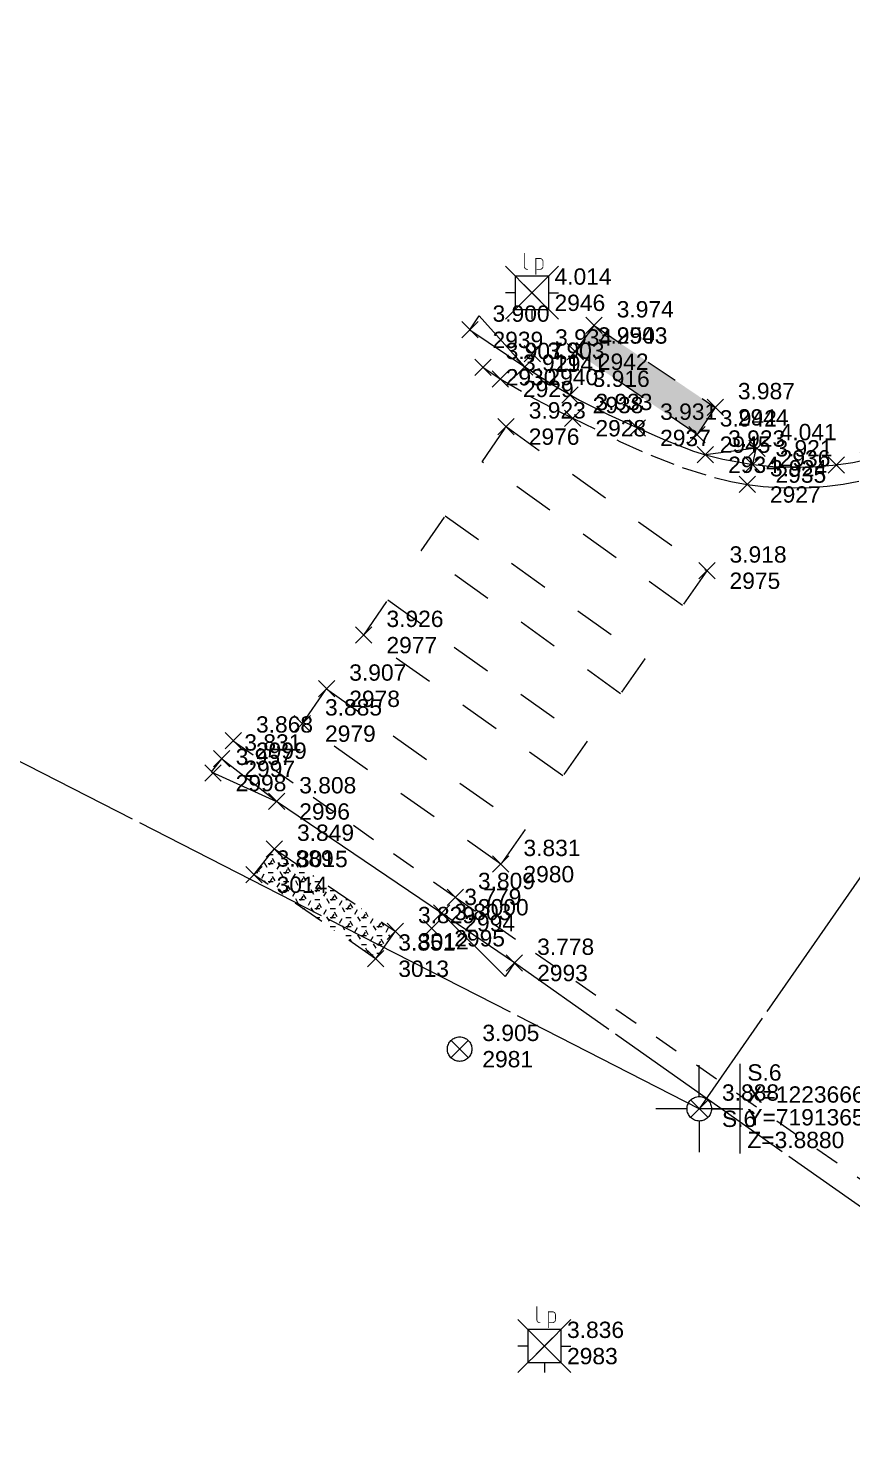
# Model space of a CAD drawing. Header units: metres. Extents: x 1223562 to 1223801, y 7191360 to 7191620.
# Drawn here: x 1223658.76 to 1223668.85, y 7191361.18 to 7191378.57 of the extents above; entities that cross this region are included whole.
import ezdxf

# ---------------------------------------------------------------- set-up
doc = ezdxf.new("R2010")
doc.units = ezdxf.units.M
doc.header["$PDMODE"] = 3
doc.header["$PDSIZE"] = 0.1
for name, pattern in [('LL_0822', [2.5, 2.5, 0]), ('LL_0828', [0.8, 0.4, -0.4]), ('LL_0829', [0.6, 0.3, -0.3]), ('ML_0862', [1, 0.5, -0.5]), ('Socle_Continu', [2.5, 2.5, 0]), ('YL_2901', [2.5, 2.5, 0])]:
    doc.linetypes.add(name, pattern=pattern)
for name, color, linetype, lineweight in [('ECPUB_SCS', 30, 'Socle_Continu', 13), ('MARQU_SCS', 7, 'Socle_Continu', 13), ('SIGTA_SCI', 7, 'Socle_Continu', 13), ('SIGTM_PSI', 1, 'Socle_Continu', 13), ('SIGTM_SCI', 1, 'Socle_Continu', 13), ('SIGTO_PSI', 255, 'Socle_Continu', 13), ('SIGTO_SCI', 255, 'Socle_Continu', 13), ('VOIRH_SCS', 7, 'Socle_Continu', 13), ('VOIRI_SCS', 7, 'Socle_Continu', 13)]:
    doc.layers.add(name, color=color, linetype=linetype, lineweight=lineweight)
doc.layers.add('SIGTR_PSS', color=7, linetype='Socle_Continu', lineweight=13, true_color=0x9966cc)
doc.layers.add('SIGTS_PSS', color=7, linetype='Socle_Continu', lineweight=13, true_color=0x9966cc)
doc.styles.get("Standard").update_dxf_attribs({"font": 'arial.ttf'})
pattern_1 = [(0, (0, 0), (0, 0.1099852), [0.0635, -0.127]), (120, (0, 0), (-0.0952499772403, -0.0549926), [0.0635, -0.127]), (60, (0.0635, 0), (-0.0952499772403, 0.0549926), [0.0635, -0.127])]

# ---------------------------------------------------------------- blocks, each defined once
blk = doc.blocks.new('YP_1521')
at = {"layer": 'SIGTO_SCI', "color": 7, "linetype": 'Socle_Continu'}
blk.add_point((0, 0), dxfattribs=at)
at = {"layer": 'SIGTA_SCI', "linetype": 'Socle_Continu'}
blk.add_attdef('ALT', (0.278, 0.099), '', height=0.2, dxfattribs=at)
at = {"layer": 'SIGTA_SCI', "linetype": 'Socle_Continu', "flags": 9}
blk.add_attdef('CALQUE_ALT', (1.69, -1.18), '', height=0.2, dxfattribs=at)
at = {"layer": 'SIGTM_SCI', "linetype": 'Socle_Continu'}
blk.add_attdef('MAT', (0.278, -0.223), '', height=0.2, dxfattribs=at)
at = {"layer": 'SIGTM_SCI', "linetype": 'Socle_Continu', "flags": 9}
blk.add_attdef('CALQUE_MAT', (1.69, -1.501), '', height=0.2, dxfattribs=at)
at = {"layer": 'SIGTO_SCI', "linetype": 'Socle_Continu', "flags": 9}
for tag, p in [('ID', (1.69, 0.105)), ('NATURE', (1.69, -0.216)), ('FAMILLE', (1.69, -0.538)), ('CALQUE', (1.69, -0.859)), ('PCRS', (1.69, -1.823))]:
    blk.add_attdef(tag, p, '', height=0.2, dxfattribs=at)
blk = doc.blocks.new('YP_2900')
at = {"layer": 'SIGTO_PSI', "linetype": 'Socle_Continu'}
blk.add_line((0.5, 0), (0, 0), dxfattribs=at)
at = {"layer": 'SIGTO_PSI', "linetype": 'Socle_Continu', "flags": 128}
blk.add_lwpolyline([(0.5, -0.55), (0.5, 0.55)], dxfattribs=at)
at = {"layer": 'SIGTO_PSI', "color": 7, "linetype": 'Socle_Continu'}
blk.add_point((0, 0), dxfattribs=at)
at = {"layer": 'SIGTM_PSI', "color": 1, "linetype": 'Socle_Continu'}
blk.add_attdef('MAT', (0.589, 0.345), '', height=0.2, dxfattribs=at)
at = {"layer": 'SIGTM_PSI', "linetype": 'Socle_Continu', "flags": 9}
blk.add_attdef('CALQUE_MAT', (1.598, -0.695), '', height=0.2, dxfattribs=at)
at = {"layer": 'SIGTO_PSI', "linetype": 'Socle_Continu', "flags": 9}
for tag, p in [('ID', (1.598, 0.59)), ('NATURE', (1.598, 0.269)), ('FAMILLE', (1.598, -0.052)), ('CALQUE', (1.598, -0.374)), ('PCRS', (1.598, -1.016))]:
    blk.add_attdef(tag, p, '', height=0.2, dxfattribs=at)
at = {"layer": 'SIGTO_PSI', "linetype": 'Socle_Continu'}
for tag, p in [('X=', (0.589, 0.075)), ('Y=', (0.589, -0.204)), ('Z=', (0.589, -0.482))]:
    blk.add_attdef(tag, p, '', height=0.2, dxfattribs=at)
blk = doc.blocks.new('LP_0842')
at = {"layer": 'VOIRI_SCS', "linetype": 'Socle_Continu', "flags": 128}
blk.add_lwpolyline([(1, 0), (1, 0.5), (0, 0)], dxfattribs=at)
at = {"layer": 'VOIRI_SCS', "linetype": 'Socle_Continu', "flags": 9}
for tag, p in [('ID', (1.488, 0.614)), ('NATURE', (1.488, 0.292)), ('FAMILLE', (1.488, -0.029)), ('CALQUE', (1.488, -0.35)), ('PCRS', (1.488, -0.672))]:
    blk.add_attdef(tag, p, '', height=0.2, dxfattribs=at)
blk = doc.blocks.new('LP_0841')
at = {"layer": 'VOIRI_SCS', "linetype": 'Socle_Continu', "flags": 128}
blk.add_lwpolyline([(0, 0), (0, 0.5), (1, 0)], dxfattribs=at)
at = {"layer": 'VOIRI_SCS', "linetype": 'Socle_Continu', "flags": 9}
for tag, p in [('ID', (1.428, 0.548)), ('NATURE', (1.428, 0.227)), ('FAMILLE', (1.428, -0.095)), ('CALQUE', (1.428, -0.416)), ('PCRS', (1.428, -0.737))]:
    blk.add_attdef(tag, p, '', height=0.2, dxfattribs=at)
blk = doc.blocks.new('GP_0481')
at = {"layer": 'ECPUB_SCS', "linetype": 'Socle_Continu'}
for p, q in [((-0.325, 0.325), (0, 0)), ((0.203, 0.203), (-0.203, 0.203)), ((-0.203, 0.203), (-0.203, -0.203)), ((0, 0), (0.325, 0.325)), ((0.203, 0.203), (0.203, -0.203)), ((0, 0), (-0.325, -0.325)), ((-0.203, 0), (-0.325, 0)), ((0.325, -0.325), (0, 0)), ((0.203, 0), (0.325, 0)), ((-0.203, -0.203), (0.203, -0.203)), ((0, -0.203), (0, -0.325))]:
    blk.add_line(p, q, dxfattribs=at)
at = {"layer": 'ECPUB_SCS', "linetype": 'Socle_Continu', "const_width": 0.01, "flags": 128}
for points in [[(-0.092, 0.487), (-0.092, 0.321, 0.378783), (-0.059, 0.287), (-0.048, 0.287)], [(0.048, 0.22), (0.048, 0.42), (0.098, 0.42, -0.410802), (0.137, 0.381), (0.137, 0.323, -0.396178), (0.098, 0.287), (0.059, 0.287)]]:
    blk.add_lwpolyline(points, format="xyb", dxfattribs=at)
at = {"layer": 'ECPUB_SCS', "linetype": 'Socle_Continu', "flags": 9}
for tag, p in [('ID', (0.722, 0.587)), ('NATURE', (0.722, 0.266)), ('FAMILLE', (0.722, -0.055)), ('CALQUE', (0.722, -0.377)), ('PCRS', (0.722, -0.698))]:
    blk.add_attdef(tag, p, '', height=0.2, dxfattribs=at)
blk = doc.blocks.new('LP_0844')
at = {"layer": 'VOIRI_SCS', "linetype": 'Socle_Continu'}
blk.add_circle((0, 0), 0.15, dxfattribs=at)
at = {"layer": 'VOIRI_SCS', "linetype": 'Socle_Continu', "flags": 9}
for tag, p in [('ID', (0.914, 0.102)), ('NATURE', (0.914, -0.22)), ('FAMILLE', (0.914, -0.541)), ('CALQUE', (0.914, -0.862)), ('PCRS', (0.914, -1.183))]:
    blk.add_attdef(tag, p, '', height=0.2, dxfattribs=at)
blk = doc.blocks.new('YP_2903')
at = {"layer": 'SIGTR_PSS', "color": 1, "linetype": 'Socle_Continu'}
blk.add_line((0, 0.15), (0, 0.533), dxfattribs=at)
at = {"layer": 'SIGTR_PSS', "color": 5, "linetype": 'Socle_Continu'}
blk.add_line((-0.15, 0), (-0.533, 0), dxfattribs=at)
at = {"layer": 'SIGTR_PSS', "color": 3, "linetype": 'Socle_Continu'}
blk.add_line((0.15, 0), (0.533, 0), dxfattribs=at)
at = {"layer": 'SIGTR_PSS', "color": 2, "linetype": 'Socle_Continu'}
blk.add_line((0, -0.15), (0, -0.533), dxfattribs=at)
at = {"layer": 'SIGTR_PSS', "color": 4, "linetype": 'Socle_Continu'}
blk.add_circle((0, 0), 0.15, dxfattribs=at)
at = {"layer": 'SIGTR_PSS', "linetype": 'Socle_Continu', "flags": 9}
for tag, p in [('ID', (1.343, 0.305)), ('NATURE', (1.343, -0.016)), ('FAMILLE', (1.343, -0.337)), ('CALQUE', (1.343, -0.659)), ('PCRS', (1.343, -0.98))]:
    blk.add_attdef(tag, p, '', height=0.2, dxfattribs=at)

msp = doc.modelspace()

# ---------------------------------------------------------------- hatches: boundary and pattern name
at = {"layer": 'VOIRH_SCS', "linetype": 'Socle_Continu'}
h = msp.add_hatch(dxfattribs=at)
h.set_pattern_fill('LL_0828', color=256, pattern_type=2)
h.set_pattern_definition(pattern_1)
h.paths.add_polyline_path([(1223665.464, 7191374.607), (1223665.695, 7191374.928), (1223667.18, 7191373.925), (1223666.958, 7191373.591)])
h.paths.add_polyline_path([(1223676.52, 7191366.822), (1223676.766, 7191367.148), (1223675.298, 7191368.209), (1223675.063, 7191367.87)])
h = msp.add_hatch(dxfattribs=at)
h.set_pattern_fill('LL_0828', color=256, pattern_type=2)
h.set_pattern_definition(pattern_1)
h.paths.add_polyline_path([(1223663.259, 7191367.504), (1223663.018, 7191367.168), (1223661.527, 7191368.197), (1223661.777, 7191368.513)])

# ---------------------------------------------------------------- linework, layer by layer
at = {"layer": 'MARQU_SCS', "linetype": 'ML_0862'}
for points in [[(1223664.617, 7191373.689, 3.923), (1223667.078, 7191371.923, 3.918), (1223666.779, 7191371.498, 3.908), (1223664.323, 7191373.259, 3.924)], [(1223663.578, 7191372.168, 3.925), (1223663.872, 7191372.597, 3.924), (1223666.319, 7191370.842, 3.892), (1223666.02, 7191370.416, 3.882)], [(1223662.873, 7191371.134, 3.926), (1223663.166, 7191371.564, 3.925), (1223665.611, 7191369.834, 3.867), (1223665.312, 7191369.409, 3.857)], [(1223662.12, 7191370.049, 3.885), (1223662.417, 7191370.476, 3.907), (1223664.851, 7191368.753, 3.841), (1223664.552, 7191368.327, 3.831)]]:
    msp.add_polyline3d(points, close=True, dxfattribs=at)
at = {"layer": 'SIGTS_PSS', "linetype": 'YL_2901'}
msp.add_polyline3d([(1223754.624, 7191615.542, 13.233), (1223774.768, 7191564.41, 13.107), (1223759.899, 7191516.921, 12.089), (1223739.481, 7191487.157, 10.877), (1223712.27, 7191430.488, 6.902), (1223666.985, 7191365.329, 3.888), (1223604.313, 7191397.356, 4.87), (1223562.746, 7191366.34, 4.088)], dxfattribs=at)
at = {"layer": 'VOIRI_SCS', "linetype": 'LL_0822'}
for points in [[(1223664.173, 7191374.875, 3.9), (1223664.846, 7191374.42, 3.903), (1223665.177, 7191374.208, 3.911), (1223665.517, 7191374.012, 3.919), (1223665.869, 7191373.836, 3.925), (1223666.227, 7191373.673, 3.931), (1223666.569, 7191373.523, 3.928), (1223666.916, 7191373.389, 3.924), (1223667.061, 7191373.344, 3.923), (1223667.274, 7191373.288, 3.922), (1223667.641, 7191373.224, 3.921), (1223667.885, 7191373.2, 3.921), (1223668.131, 7191373.19, 3.92), (1223668.377, 7191373.195, 3.92), (1223668.623, 7191373.215, 3.919), (1223668.663, 7191373.22, 3.919), (1223668.868, 7191373.25, 3.923), (1223669.109, 7191373.302, 3.928), (1223669.345, 7191373.373, 3.933), (1223669.573, 7191373.463, 3.938), (1223669.767, 7191373.561, 3.94), (1223669.954, 7191373.67, 3.942), (1223670.319, 7191373.911, 3.946)], [(1223673.177, 7191361.176, 3.634), (1223672.414, 7191361.691, 3.638), (1223670.949, 7191362.736, 3.653), (1223670.127, 7191363.305, 3.697), (1223664.72, 7191367.116, 3.778), (1223663.827, 7191367.727, 3.779), (1223661.804, 7191369.095, 3.808), (1223661.131, 7191369.619, 3.831)]]:
    msp.add_polyline3d(points, dxfattribs=at)
at = {"layer": 'VOIRI_SCS', "linetype": 'LL_0828'}
for points in [[(1223665.464, 7191374.607, 3.95), (1223665.695, 7191374.928, 3.974), (1223667.18, 7191373.925, 3.987), (1223666.958, 7191373.591, 3.942)], [(1223663.259, 7191367.504, 3.829), (1223663.018, 7191367.168, 3.851), (1223661.527, 7191368.197, 3.889), (1223661.777, 7191368.513, 3.849)]]:
    msp.add_polyline3d(points, close=True, dxfattribs=at)
at = {"layer": 'VOIRI_SCS', "linetype": 'LL_0829'}
for points in [[(1223664.334, 7191374.417, 3.907), (1223664.546, 7191374.274, 3.911), (1223664.901, 7191374.066, 3.914), (1223665.267, 7191373.875, 3.925), (1223665.434, 7191373.792, 3.933), (1223666.013, 7191373.508, 3.93), (1223666.392, 7191373.338, 3.928), (1223666.777, 7191373.187, 3.925), (1223667.17, 7191373.065, 3.922), (1223667.37, 7191373.018, 3.923), (1223667.573, 7191372.98, 3.924), (1223667.766, 7191372.956, 3.923), (1223667.961, 7191372.941, 3.921), (1223668.158, 7191372.937, 3.92), (1223668.355, 7191372.942, 3.919), (1223668.551, 7191372.958, 3.922), (1223668.747, 7191372.983, 3.925), (1223668.942, 7191373.019, 3.928)], [(1223661.274, 7191369.84, 3.868), (1223663.994, 7191367.922, 3.809), (1223671.112, 7191362.97, 3.7), (1223673.319, 7191361.422, 3.655)]]:
    msp.add_polyline3d(points, dxfattribs=at)

# ---------------------------------------------------------------- block references
at = {"layer": 'ECPUB_SCS', "linetype": 'Socle_Continu'}
for p in [(1223664.933, 7191375.329, 4.014), (1223665.086, 7191362.421, 3.836)]:
    msp.add_blockref('GP_0481', p, dxfattribs=at)
at = {"layer": 'SIGTO_PSI', "color": 193, "linetype": 'Socle_Continu'}
msp.add_blockref('YP_2900', (1223666.985, 7191365.329, 3.888), dxfattribs=at).add_auto_attribs({'MAT': 'S.6', 'X=': 'X=1223666.9850', 'Y=': 'Y=7191365.3290', 'Z=': 'Z=3.8880'})
at = {"layer": 'SIGTO_SCI', "linetype": 'Socle_Continu'}
for p, values in [((1223664.933, 7191375.329, 4.014), {'ALT': '4.014', 'MAT': '2946'}), ((1223664.173, 7191374.875, 3.9), {'ALT': '3.900', 'MAT': '2939'}), ((1223665.695, 7191374.928, 3.974), {'ALT': '3.974', 'MAT': '2943'}), ((1223664.94, 7191374.582, 3.934), {'ALT': '3.934', 'MAT': '2941'}), ((1223665.464, 7191374.607, 3.95), {'ALT': '3.950', 'MAT': '2942'}), ((1223664.334, 7191374.417, 3.907), {'ALT': '3.907', 'MAT': '2930'}), ((1223664.846, 7191374.42, 3.903), {'ALT': '3.903', 'MAT': '2940'}), ((1223664.546, 7191374.274, 3.911), {'ALT': '3.911', 'MAT': '2929'}), ((1223665.4, 7191374.076, 3.916), {'ALT': '3.916', 'MAT': '2938'}), ((1223667.18, 7191373.925, 3.987), {'ALT': '3.987', 'MAT': '2944'}), ((1223664.617, 7191373.689, 3.923), {'ALT': '3.923', 'MAT': '2976'}), ((1223665.434, 7191373.792, 3.933), {'ALT': '3.933', 'MAT': '2928'}), ((1223666.227, 7191373.673, 3.931), {'ALT': '3.931', 'MAT': '2937'}), ((1223666.958, 7191373.591, 3.942), {'ALT': '3.942', 'MAT': '2945'}), ((1223667.061, 7191373.344, 3.923), {'ALT': '3.923', 'MAT': '2934'}), ((1223667.692, 7191373.423, 4.041), {'ALT': '4.041', 'MAT': '2936'}), ((1223667.641, 7191373.224, 3.921), {'ALT': '3.921', 'MAT': '2935'}), ((1223668.663, 7191373.22, 3.919), {'ALT': '3.919', 'MAT': '2933'}), ((1223667.573, 7191372.98, 3.924), {'ALT': '3.924', 'MAT': '2927'}), ((1223667.078, 7191371.923, 3.918), {'ALT': '3.918', 'MAT': '2975'}), ((1223662.873, 7191371.134, 3.926), {'ALT': '3.926', 'MAT': '2977'}), ((1223662.417, 7191370.476, 3.907), {'ALT': '3.907', 'MAT': '2978'}), ((1223662.12, 7191370.049, 3.885), {'ALT': '3.885', 'MAT': '2979'}), ((1223661.274, 7191369.84, 3.868), {'ALT': '3.868', 'MAT': '2999'}), ((1223661.131, 7191369.619, 3.831), {'ALT': '3.831', 'MAT': '2997'}), ((1223661.025, 7191369.443, 3.957), {'ALT': '3.957', 'MAT': '2998'}), ((1223661.804, 7191369.095, 3.808), {'ALT': '3.808', 'MAT': '2996'}), ((1223661.777, 7191368.513, 3.849), {'ALT': '3.849', 'MAT': '3015'}), ((1223664.552, 7191368.327, 3.831), {'ALT': '3.831', 'MAT': '2980'}), ((1223661.527, 7191368.197, 3.889), {'ALT': '3.889', 'MAT': '3014'}), ((1223663.994, 7191367.922, 3.809), {'ALT': '3.809', 'MAT': '3000'}), ((1223663.827, 7191367.727, 3.779), {'ALT': '3.779', 'MAT': '2994'}), ((1223663.259, 7191367.504, 3.829), {'ALT': '3.829', 'MAT': '3012'}), ((1223663.704, 7191367.542, 3.803), {'ALT': '3.803', 'MAT': '2995'}), ((1223663.018, 7191367.168, 3.851), {'ALT': '3.851', 'MAT': '3013'}), ((1223664.72, 7191367.116, 3.778), {'ALT': '3.778', 'MAT': '2993'}), ((1223664.048, 7191366.06, 3.905), {'ALT': '3.905', 'MAT': '2981'}), ((1223666.985, 7191365.329, 3.888), {'ALT': '3.888', 'MAT': 'S.6'}), ((1223665.086, 7191362.421, 3.836), {'ALT': '3.836', 'MAT': '2983'})]:
    msp.add_blockref('YP_1521', p, dxfattribs=at).add_auto_attribs(values)
at = {"layer": 'SIGTR_PSS', "linetype": 'Socle_Continu'}
msp.add_blockref('YP_2903', (1223666.985, 7191365.329, 3.888), dxfattribs=at)
at = {"layer": 'VOIRI_SCS', "linetype": 'Socle_Continu'}
for p, xscale, yscale, rotation in [((1223664.173, 7191374.875, 3.9), 0.8122491218173987, 0.4122, 325.9656985824179), ((1223664.72, 7191367.116, 3.778), 1.082103001009901, 0.4027, 145.6043307892097)]:
    msp.add_blockref('LP_0841', p, dxfattribs=dict(at, xscale=xscale, yscale=yscale, rotation=rotation))
for p, xscale, yscale, zscale, rotation in [((1223667.061, 7191373.344, 3.923), 0.5925, 0.4121947999613743, 1.999999996819134, 348.3295933490127), ((1223661.804, 7191369.095, 3.808), 0.8532, 0.411219359480741, 1.999999999446706, 142.0726825826962)]:
    msp.add_blockref('LP_0842', p, dxfattribs=dict(at, xscale=xscale, yscale=yscale, zscale=zscale, rotation=rotation))
msp.add_blockref('LP_0844', (1223664.048, 7191366.06, 3.905), dxfattribs=at)

doc.saveas('drawing.dxf')
